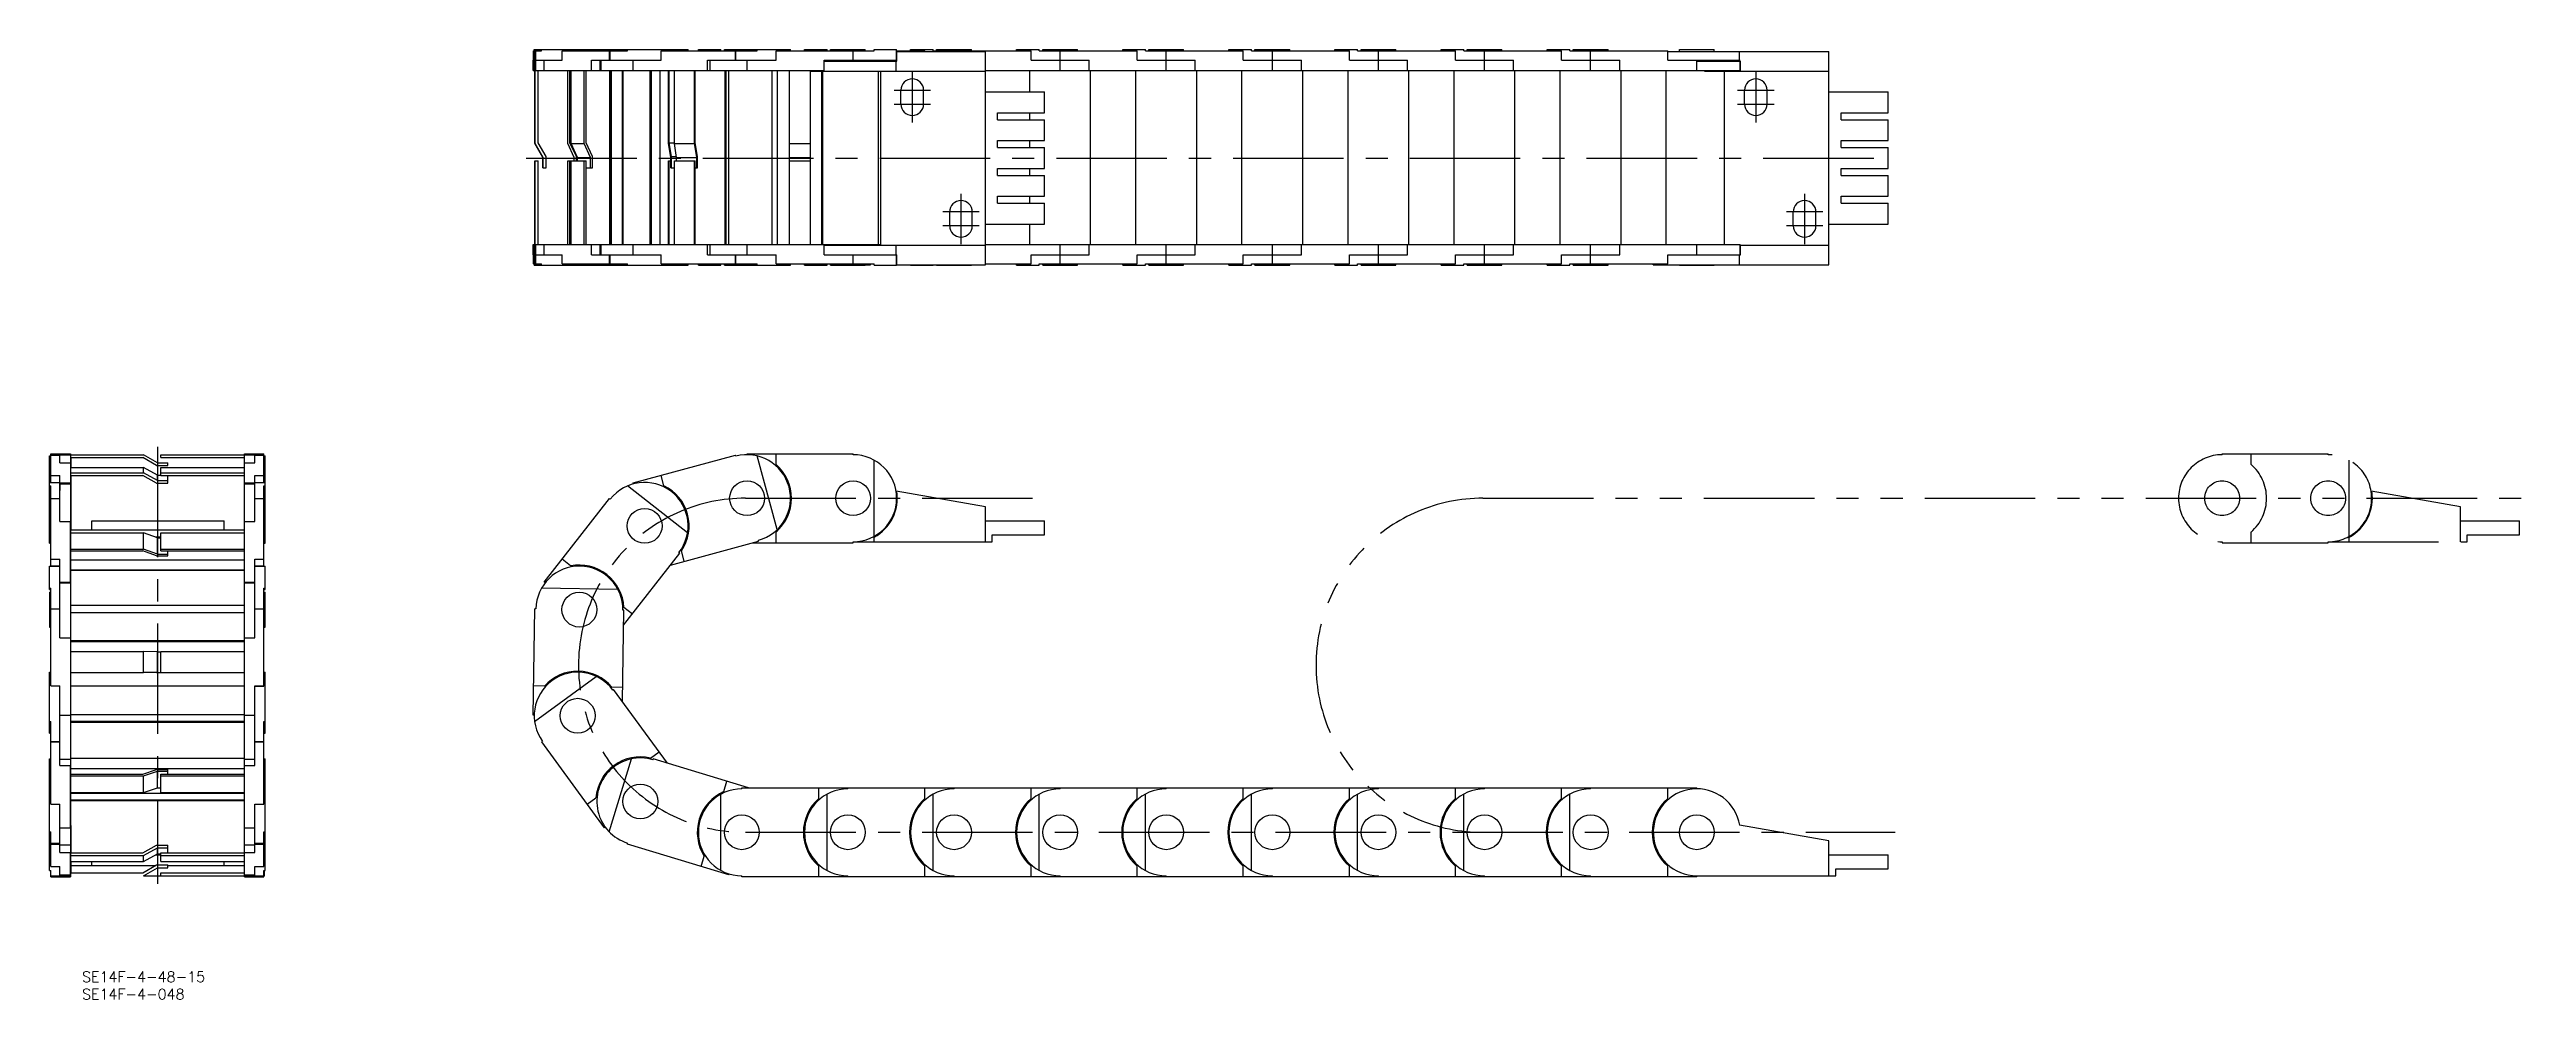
# Model space of a CAD drawing. Extents: x -31 to 681, y -35 to 238.
import ezdxf

# ---------------------------------------------------------------- set-up
doc = ezdxf.new("R2010")
doc.units = 0
doc.linetypes.add('CENTER', pattern=[50.8, 31.75, -6.35, 6.35, -6.35])
doc.linetypes.add('PHANTOM', pattern=[63.5, 31.75, -6.35, 6.35, -6.35, 6.35, -6.35])
doc.layers.get('0').update_dxf_attribs({"linetype": 'CONTINUOUS'})
doc.layers.add('CENTER', color=1, linetype='CENTER')
doc.styles.get("Standard").update_dxf_attribs({"font": 'txt.shx', "height": 3, "bigfont": 'bigfont.shx'})

msp = doc.modelspace()

# ---------------------------------------------------------------- linework, layer by layer
at = {"color": 7, "linetype": 'CONTINUOUS'}
for p, q in [((108.16, 234.75), (108.16, 237.35)), ((108.16, 237.35), (110.43, 237.35)), ((108.32, 237.35), (108.32, 237.75)), ((108.32, 237.35), (108.32, 237.75)), ((108.32, 237.75), (152.56, 237.75)), ((108.5, 234.75), (108.5, 237.35)), ((108.8, 234.75), (108.8, 237.35)), ((110.43, 237.35), (110.43, 237.75)), ((116.34, 234.75), (116.34, 237.35)), ((116.34, 237.35), (129.96, 237.35)), ((116.34, 237.35), (135.1, 237.35)), ((129.96, 234.75), (129.96, 237.35)), ((130.2, 234.75), (130.2, 237.35)), ((132.36, 237.35), (132.36, 237.75)), ((135.06, 237.35), (135.06, 237.75)), ((135.1, 237.35), (135.1, 237.75)), ((144.78, 234.75), (144.78, 237.35)), ((144.78, 237.35), (166.16, 237.35)), ((144.78, 237.35), (172.43, 237.35)), ((152.56, 237.35), (152.56, 237.75)), ((155.5, 237.35), (155.5, 237.75)), ((155.5, 237.75), (162, 237.75)), ((162, 237.35), (162, 237.75)), ((163, 237.35), (163, 237.75)), ((163, 237.75), (172.43, 237.75)), ((164.5, 237.35), (164.5, 237.75)), ((166.16, 234.75), (166.16, 237.35)), ((166.24, 234.75), (166.24, 237.35)), ((166.24, 237.35), (172.43, 237.35)), ((172.43, 237.35), (172.43, 237.75)), ((172.43, 237.75), (182, 237.75)), ((172.43, 237.75), (182, 237.75)), ((177.85, 234.75), (177.85, 237.35)), ((177.85, 237.35), (206, 237.35)), ((182, 237.35), (182, 237.75)), ((186, 237.35), (186, 237.75)), ((186, 237.75), (192.5, 237.75)), ((192.5, 237.35), (192.5, 237.75)), ((193.5, 237.35), (193.5, 237.75)), ((193.5, 237.75), (203.5, 237.75)), ((200, 234.75), (200, 237.35)), ((203.5, 237.35), (203.5, 237.75)), ((206, 237.35), (206, 237.75)), ((206, 237.75), (212.5, 237.75)), ((212.5, 234.75), (212.5, 237.75)), ((212.5, 237.35), (220.65, 237.35)), ((212.5, 237.23), (238, 237.23)), ((212.54, 234.4), (212.54, 237.23)), ((216.5, 237.35), (216.5, 237.75)), ((216.5, 237.75), (223, 237.75)), ((220.65, 237.23), (220.65, 237.35)), ((223, 237.35), (223, 237.75)), ((223, 237.35), (251.15, 237.35)), ((224, 237.35), (224, 237.75)), ((224, 237.75), (234, 237.75)), ((229, 237.23), (229, 237.35)), ((234, 237.35), (234, 237.75)), ((238, 175.93), (238, 237.23)), ((247, 237.35), (247, 237.75)), ((247, 237.75), (253.5, 237.75)), ((251.15, 234.75), (251.15, 237.35)), ((253.5, 237.35), (253.5, 237.75)), ((253.5, 237.35), (281.65, 237.35)), ((254.5, 237.35), (254.5, 237.75)), ((254.5, 237.75), (264.5, 237.75)), ((259.5, 231.75), (259.5, 237.35)), ((264.5, 237.35), (264.5, 237.75)), ((277.5, 237.35), (277.5, 237.75)), ((277.5, 237.75), (284, 237.75)), ((281.65, 234.75), (281.65, 237.35)), ((284, 237.35), (284, 237.75)), ((284, 237.35), (312.15, 237.35)), ((285, 237.35), (285, 237.75)), ((285, 237.75), (295, 237.75)), ((290, 231.75), (290, 237.35)), ((295, 237.35), (295, 237.75)), ((308, 237.35), (308, 237.75)), ((308, 237.75), (314.5, 237.75)), ((312.15, 234.75), (312.15, 237.35)), ((314.5, 237.35), (314.5, 237.75)), ((314.5, 237.35), (342.65, 237.35)), ((315.5, 237.35), (315.5, 237.75)), ((315.5, 237.75), (325.5, 237.75)), ((320.5, 231.75), (320.5, 237.35)), ((325.5, 237.35), (325.5, 237.75)), ((338.5, 237.35), (338.5, 237.75)), ((338.5, 237.75), (345, 237.75)), ((342.65, 234.75), (342.65, 237.35)), ((345, 237.35), (345, 237.75)), ((345, 237.35), (373.15, 237.35)), ((346, 237.35), (346, 237.75)), ((346, 237.75), (356, 237.75)), ((351, 231.75), (351, 237.35)), ((356, 237.35), (356, 237.75)), ((369, 237.35), (369, 237.75)), ((369, 237.75), (375.5, 237.75)), ((373.15, 234.75), (373.15, 237.35)), ((375.5, 237.35), (375.5, 237.75)), ((375.5, 237.35), (403.65, 237.35)), ((376.5, 237.35), (376.5, 237.75)), ((376.5, 237.75), (386.5, 237.75)), ((381.5, 231.75), (381.5, 237.35)), ((386.5, 237.35), (386.5, 237.75)), ((399.5, 237.35), (399.5, 237.75)), ((399.5, 237.75), (406, 237.75)), ((403.65, 234.75), (403.65, 237.35)), ((406, 237.35), (406, 237.75)), ((406, 237.35), (434.15, 237.35)), ((407, 237.35), (407, 237.75)), ((407, 237.75), (417, 237.75)), ((412, 231.75), (412, 237.35)), ((417, 237.35), (417, 237.75)), ((434.15, 234.75), (434.15, 237.35)), ((434.15, 237.23), (480.5, 237.23)), ((437.5, 237.23), (437.5, 237.75)), ((437.5, 237.75), (447.5, 237.75)), ((447.5, 237.23), (447.5, 237.75)), ((454.83, 234.4), (454.83, 237.23)), ((480.5, 175.93), (480.5, 237.23)), ((108.03, 231.75), (108.03, 234.75)), ((108.03, 234.75), (108.16, 234.75)), ((108.03, 231.75), (191.65, 231.75)), ((108.37, 231.75), (108.37, 234.75)), ((108.37, 234.75), (116.34, 234.75)), ((108.52, 210.75), (108.52, 231.75)), ((108.61, 210.75), (108.61, 231.75)), ((108.8, 231.75), (108.8, 234.75)), ((109.37, 234.75), (111.21, 234.75)), ((109.41, 210.97), (109.41, 231.75)), ((111.21, 231.75), (111.21, 234.75)), ((117.96, 210.75), (117.96, 231.75)), ((118.6, 210.97), (118.6, 231.75)), ((118.98, 210.75), (118.98, 231.75)), ((122.67, 210.75), (122.67, 231.75)), ((123.3, 210.97), (123.3, 231.75)), ((124.83, 231.75), (124.83, 234.75)), ((124.83, 234.75), (144.78, 234.75)), ((127.27, 231.75), (127.27, 234.75)), ((127.56, 231.75), (127.56, 234.75)), ((130.06, 181.75), (130.06, 231.75)), ((130.26, 181.75), (130.26, 231.75)), ((130.51, 181.75), (130.51, 231.75)), ((133.66, 181.75), (133.66, 231.75)), ((133.86, 181.75), (133.86, 231.75)), ((136.72, 231.75), (136.72, 234.75)), ((141.7, 181.75), (141.7, 231.75)), ((142.04, 181.75), (142.04, 231.75)), ((144.53, 181.75), (144.53, 231.75)), ((146.9, 210.75), (146.9, 231.75)), ((147.14, 210.97), (147.14, 231.75)), ((148.62, 210.75), (148.62, 231.75)), ((154.41, 210.75), (154.41, 231.75)), ((154.62, 210.97), (154.62, 231.75)), ((158.1, 231.75), (158.1, 234.75)), ((158.1, 234.75), (177.85, 234.75)), ((158.91, 231.75), (158.91, 234.75)), ((163.18, 181.75), (163.18, 231.75)), ((163.49, 181.75), (163.49, 231.75)), ((164.31, 181.75), (164.31, 231.75)), ((169.5, 231.75), (169.5, 234.75)), ((176.75, 181.75), (176.75, 231.75)), ((178.25, 181.75), (178.25, 231.75)), ((181.75, 210.75), (181.75, 231.75)), ((187.75, 181.75), (187.75, 231.75)), ((187.75, 231.58), (238, 231.58)), ((191, 181.75), (191, 231.58)), ((191.25, 181.75), (191.25, 231.58)), ((191.65, 231.75), (191.65, 234.75)), ((191.65, 234.75), (203.55, 234.75)), ((191.65, 234.4), (212.54, 234.4)), ((195, 234.4), (195, 234.75)), ((203.55, 234.75), (212.5, 234.75)), ((205, 234.4), (205, 234.75)), ((206, 234.4), (206, 234.75)), ((207.25, 181.75), (207.25, 231.58)), ((208, 181.58), (208, 231.58)), ((212.33, 231.58), (212.33, 234.4)), ((238, 231.75), (455, 231.75)), ((250.75, 225.58), (250.75, 231.75)), ((251.15, 234.75), (267.85, 234.75)), ((267.85, 231.75), (267.85, 234.75)), ((268.25, 181.75), (268.25, 231.75)), ((281.25, 181.75), (281.25, 231.75)), ((281.65, 234.75), (298.35, 234.75)), ((298.35, 231.75), (298.35, 234.75)), ((298.75, 181.75), (298.75, 231.75)), ((311.75, 181.75), (311.75, 231.75)), ((312.15, 234.75), (328.85, 234.75)), ((328.85, 231.75), (328.85, 234.75)), ((329.25, 181.75), (329.25, 231.75)), ((342.25, 181.75), (342.25, 231.75)), ((342.65, 234.75), (359.35, 234.75)), ((359.35, 231.75), (359.35, 234.75)), ((359.75, 181.75), (359.75, 231.75)), ((372.75, 181.75), (372.75, 231.75)), ((373.15, 234.75), (389.85, 234.75)), ((389.85, 231.75), (389.85, 234.75)), ((390.25, 181.75), (390.25, 231.75)), ((403.25, 181.75), (403.25, 231.75)), ((403.65, 234.75), (420.35, 234.75)), ((420.35, 231.75), (420.35, 234.75)), ((420.75, 181.75), (420.75, 231.75)), ((433.75, 181.75), (433.75, 231.75)), ((434.15, 234.75), (455, 234.75)), ((442.5, 231.75), (442.5, 234.75)), ((442.5, 234.4), (455.04, 234.4)), ((444.74, 231.58), (444.74, 231.75)), ((444.74, 231.58), (480.5, 231.58)), ((450.5, 181.75), (450.5, 231.58)), ((455, 231.75), (455, 234.4)), ((455.04, 231.58), (455.04, 234.4)), ((213.75, 222.08), (213.75, 226.08)), ((220.25, 226.08), (220.25, 226.1)), ((220.25, 222.08), (220.25, 226.08)), ((220.25, 222.06), (220.25, 222.08)), ((238, 225.58), (255, 225.58)), ((255, 219.58), (255, 225.58)), ((456.25, 222.08), (456.25, 226.08)), ((462.75, 222.08), (462.75, 226.08)), ((480.5, 225.58), (497.5, 225.58)), ((497.5, 219.58), (497.5, 225.58)), ((241.5, 217.58), (241.5, 219.58)), ((241.5, 219.58), (255, 219.58)), ((241.5, 217.58), (255, 217.58)), ((250.75, 217.58), (250.75, 219.58)), ((255, 211.58), (255, 217.58)), ((484, 217.58), (484, 219.58)), ((484, 219.58), (497.5, 219.58)), ((484, 217.58), (497.5, 217.58)), ((497.5, 211.58), (497.5, 217.58)), ((108.52, 210.75), (108.61, 210.75)), ((110.83, 206.75), (108.52, 210.75)), ((110.92, 206.75), (108.61, 210.75)), ((111.72, 206.97), (109.41, 210.97)), ((110.83, 203.75), (110.83, 206.75)), ((110.83, 206.75), (110.92, 206.75)), ((110.92, 203.75), (110.92, 206.75)), ((111.72, 203.75), (111.72, 206.97)), ((119.82, 206.75), (117.96, 210.75)), ((118.6, 210.97), (118.98, 210.97)), ((120.47, 206.97), (118.6, 210.97)), ((118.98, 210.75), (122.67, 210.75)), ((120.8, 206.75), (118.98, 210.75)), ((119.82, 205.75), (119.82, 206.75)), ((120.47, 205.75), (120.47, 206.97)), ((120.47, 206.97), (120.7, 206.97)), ((120.8, 205.75), (120.8, 206.75)), ((120.8, 206.75), (124.49, 206.75)), ((124.49, 206.75), (122.67, 210.75)), ((125.12, 206.97), (123.3, 210.97)), ((124.49, 203.75), (124.49, 206.75)), ((125.12, 203.75), (125.12, 206.97)), ((147.58, 206.75), (146.9, 210.75)), ((147.14, 210.97), (148.62, 210.97)), ((147.81, 206.97), (147.14, 210.97)), ((147.58, 203.75), (147.58, 206.75)), ((147.81, 203.75), (147.81, 206.97)), ((147.81, 206.97), (149.19, 206.97)), ((148.62, 210.75), (154.41, 210.75)), ((149.22, 206.75), (148.62, 210.75)), ((149.22, 205.75), (149.22, 206.75)), ((149.22, 206.75), (155.02, 206.75)), ((155.02, 206.75), (154.41, 210.75)), ((155.22, 206.97), (154.62, 210.97)), ((155.02, 203.75), (155.02, 206.75)), ((155.22, 203.75), (155.22, 206.97)), ((181.75, 206.75), (181.75, 210.75)), ((181.75, 210.75), (187.75, 210.75)), ((181.75, 203.75), (181.75, 206.75)), ((181.75, 206.75), (187.75, 206.75)), ((241.5, 209.58), (241.5, 211.58)), ((241.5, 211.58), (255, 211.58)), ((241.5, 209.58), (255, 209.58)), ((250.75, 209.58), (250.75, 211.58)), ((255, 203.58), (255, 209.58)), ((484, 209.58), (484, 211.58)), ((484, 211.58), (497.5, 211.58)), ((484, 209.58), (497.5, 209.58)), ((497.5, 203.58), (497.5, 209.58)), ((108.52, 181.75), (108.52, 205.75)), ((108.52, 205.75), (109.41, 205.75)), ((108.61, 181.75), (108.61, 205.75)), ((109.41, 181.75), (109.41, 205.75)), ((110.83, 203.75), (111.72, 203.75)), ((117.96, 181.75), (117.96, 205.75)), ((117.96, 205.75), (123.3, 205.75)), ((118.6, 181.75), (118.6, 205.75)), ((118.98, 181.75), (118.98, 205.75)), ((122.67, 181.75), (122.67, 205.75)), ((123.3, 181.75), (123.3, 205.75)), ((123.3, 203.75), (125.12, 203.75)), ((146.9, 181.75), (146.9, 205.75)), ((146.9, 205.75), (147.58, 205.75)), ((147.14, 181.75), (147.14, 205.75)), ((147.58, 203.75), (148.62, 203.75)), ((148.62, 181.75), (148.62, 205.75)), ((148.62, 205.75), (154.62, 205.75)), ((154.41, 181.75), (154.41, 205.75)), ((154.62, 181.75), (154.62, 205.75)), ((154.62, 203.75), (155.22, 203.75)), ((181.75, 181.75), (181.75, 205.75)), ((181.75, 205.75), (187.75, 205.75)), ((241.5, 201.58), (241.5, 203.58)), ((241.5, 203.58), (255, 203.58)), ((241.5, 201.58), (255, 201.58)), ((250.75, 201.58), (250.75, 203.58)), ((255, 195.58), (255, 201.58)), ((484, 201.58), (484, 203.58)), ((484, 203.58), (497.5, 203.58)), ((484, 201.58), (497.5, 201.58)), ((497.5, 195.58), (497.5, 201.58)), ((241.5, 193.58), (241.5, 195.58)), ((241.5, 195.58), (255, 195.58)), ((241.5, 193.58), (255, 193.58)), ((250.75, 193.58), (250.75, 195.58)), ((255, 187.58), (255, 193.58)), ((484, 193.58), (484, 195.58)), ((484, 195.58), (497.5, 195.58)), ((484, 193.58), (497.5, 193.58)), ((497.5, 187.58), (497.5, 193.58)), ((227.75, 187.08), (227.75, 191.08)), ((234.25, 187.08), (234.25, 191.08)), ((238, 187.58), (255, 187.58)), ((250.75, 181.75), (250.75, 187.58)), ((470.25, 187.08), (470.25, 191.08)), ((476.75, 187.08), (476.75, 191.08)), ((480.5, 187.58), (497.5, 187.58)), ((108.03, 178.75), (108.03, 181.75)), ((108.03, 181.75), (108.8, 181.75)), ((108.03, 178.75), (108.16, 178.75)), ((108.16, 176.15), (108.16, 178.75)), ((108.37, 178.75), (108.37, 181.75)), ((108.37, 178.75), (116.34, 178.75)), ((108.5, 176.15), (108.5, 178.75)), ((108.8, 178.75), (108.8, 181.75)), ((108.8, 181.75), (208, 181.75)), ((108.8, 176.15), (108.8, 178.75)), ((109.37, 178.75), (109.37, 178.76)), ((109.37, 178.76), (111.21, 178.76)), ((111.21, 178.75), (111.21, 181.75)), ((116.34, 176.15), (116.34, 178.75)), ((124.83, 178.75), (124.83, 181.75)), ((124.83, 178.75), (129.96, 178.75)), ((127.27, 178.76), (127.27, 181.75)), ((127.27, 178.76), (136.8, 178.76)), ((127.56, 178.75), (127.56, 181.75)), ((129.96, 176.15), (129.96, 178.75)), ((130.2, 176.15), (130.2, 178.75)), ((130.2, 178.75), (144.78, 178.75)), ((136.72, 178.75), (136.72, 181.75)), ((136.72, 178.75), (144.78, 178.75)), ((144.78, 176.15), (144.78, 178.75)), ((158.1, 178.75), (158.1, 181.75)), ((158.1, 178.75), (177.85, 178.75)), ((158.91, 178.76), (158.91, 181.75)), ((166.16, 176.15), (166.16, 178.75)), ((166.24, 176.15), (166.24, 178.75)), ((169.5, 178.75), (169.5, 181.75)), ((177.85, 176.15), (177.85, 178.75)), ((191.65, 178.75), (191.65, 181.75)), ((191.65, 181.58), (238, 181.58)), ((191.65, 178.75), (212.54, 178.75)), ((198.5, 181.58), (198.5, 181.75)), ((200, 176.15), (200, 178.75)), ((206.85, 181.58), (206.85, 181.75)), ((212.33, 178.75), (212.33, 181.58)), ((212.5, 175.75), (212.5, 178.75)), ((212.54, 175.93), (212.54, 178.75)), ((238, 181.75), (455, 181.75)), ((251.15, 176.15), (251.15, 178.75)), ((251.15, 178.75), (267.85, 178.75)), ((259.5, 176.15), (259.5, 181.75)), ((267.85, 178.75), (267.85, 181.75)), ((281.65, 176.15), (281.65, 178.75)), ((281.65, 178.75), (298.35, 178.75)), ((290, 176.15), (290, 181.75)), ((298.35, 178.75), (298.35, 181.75)), ((312.15, 176.15), (312.15, 178.75)), ((312.15, 178.75), (328.85, 178.75)), ((320.5, 176.15), (320.5, 181.75)), ((328.85, 178.75), (328.85, 181.75)), ((342.65, 176.15), (342.65, 178.75)), ((342.65, 178.75), (359.35, 178.75)), ((351, 176.15), (351, 181.75)), ((359.35, 178.75), (359.35, 181.75)), ((373.15, 176.15), (373.15, 178.75)), ((373.15, 178.75), (389.85, 178.75)), ((381.5, 176.15), (381.5, 181.75)), ((389.85, 178.75), (389.85, 181.75)), ((403.65, 176.15), (403.65, 178.75)), ((403.65, 178.75), (420.35, 178.75)), ((412, 176.15), (412, 181.75)), ((420.35, 178.75), (420.35, 181.75)), ((434.15, 176.15), (434.15, 178.75)), ((434.15, 178.75), (454.83, 178.75)), ((434.15, 178.75), (455.04, 178.75)), ((442.5, 178.75), (442.5, 181.75)), ((454.83, 175.93), (454.83, 178.75)), ((455, 178.75), (455, 181.75)), ((455, 181.58), (480.5, 181.58)), ((455.04, 178.75), (455.04, 181.58)), ((108.16, 176.15), (110.43, 176.15)), ((108.32, 175.75), (108.32, 176.15)), ((108.32, 175.75), (110.55, 175.75)), ((108.32, 175.75), (152.56, 175.75)), ((110.43, 175.75), (110.43, 176.15)), ((116.34, 176.15), (129.96, 176.15)), ((116.34, 176.15), (135.1, 176.15)), ((126.14, 175.75), (126.14, 175.75)), ((126.14, 175.75), (126.14, 175.75)), ((132.36, 175.75), (132.36, 176.15)), ((135.06, 175.75), (135.06, 176.15)), ((135.1, 175.75), (135.1, 176.15)), ((144.78, 176.15), (172.43, 176.15)), ((152.56, 175.75), (152.56, 176.15)), ((155.5, 175.75), (155.5, 176.15)), ((155.5, 175.75), (162, 175.75)), ((162, 175.75), (162, 176.15)), ((163, 175.75), (163, 176.15)), ((163, 175.75), (182, 175.75)), ((164.5, 175.75), (164.5, 176.15)), ((172.43, 175.75), (172.43, 176.15)), ((172.43, 175.75), (182, 175.75)), ((177.85, 176.15), (200, 176.15)), ((182, 175.75), (182, 176.15)), ((186, 175.75), (186, 176.15)), ((186, 175.75), (192.5, 175.75)), ((192.5, 175.75), (192.5, 176.15)), ((193.5, 175.75), (193.5, 176.15)), ((193.5, 175.75), (203.5, 175.75)), ((195, 175.93), (195, 176.15)), ((195, 175.93), (205, 175.93)), ((200, 176.15), (206, 176.15)), ((203.5, 175.75), (203.5, 175.93)), ((205, 175.93), (205, 176.15)), ((206, 175.75), (206, 176.15)), ((206, 175.75), (212.5, 175.75)), ((212.5, 175.93), (212.7, 175.93)), ((212.54, 175.93), (238, 175.93)), ((216.5, 175.75), (216.5, 175.93)), ((216.5, 175.75), (223, 175.75)), ((223, 175.75), (223, 175.93)), ((224, 175.75), (224, 175.93)), ((224, 175.75), (234, 175.75)), ((234, 175.75), (234, 175.93)), ((238, 176.15), (251.15, 176.15)), ((247, 175.75), (247, 176.15)), ((247, 175.75), (253.5, 175.75)), ((253.5, 175.75), (253.5, 176.15)), ((253.5, 176.15), (281.65, 176.15)), ((254.5, 175.75), (254.5, 176.15)), ((254.5, 175.75), (264.5, 175.75)), ((264.5, 175.75), (264.5, 176.15)), ((277.5, 175.75), (277.5, 176.15)), ((277.5, 175.75), (284, 175.75)), ((284, 175.75), (284, 176.15)), ((284, 176.15), (312.15, 176.15)), ((285, 175.75), (285, 176.15)), ((285, 175.75), (295, 175.75)), ((295, 175.75), (295, 176.15)), ((308, 175.75), (308, 176.15)), ((308, 175.75), (314.5, 175.75)), ((314.5, 175.75), (314.5, 176.15)), ((314.5, 176.15), (342.65, 176.15)), ((315.5, 175.75), (315.5, 176.15)), ((315.5, 175.75), (325.5, 175.75)), ((325.5, 175.75), (325.5, 176.15)), ((338.5, 175.75), (338.5, 176.15)), ((338.5, 175.75), (345, 175.75)), ((345, 175.75), (345, 176.15)), ((345, 176.15), (373.15, 176.15)), ((346, 175.75), (346, 176.15)), ((346, 175.75), (356, 175.75)), ((356, 175.75), (356, 176.15)), ((369, 175.75), (369, 176.15)), ((369, 175.75), (375.5, 175.75)), ((375.5, 175.75), (375.5, 176.15)), ((375.5, 176.15), (403.65, 176.15)), ((376.5, 175.75), (376.5, 176.15)), ((376.5, 175.75), (386.5, 175.75)), ((386.5, 175.75), (386.5, 176.15)), ((399.5, 175.75), (399.5, 176.15)), ((399.5, 175.75), (406, 175.75)), ((406, 175.75), (406, 176.15)), ((406, 176.15), (434.15, 176.15)), ((407, 175.75), (407, 176.15)), ((407, 175.75), (417, 175.75)), ((417, 175.75), (417, 176.15)), ((430, 175.93), (430, 176.15)), ((430, 175.93), (480.5, 175.93)), ((437.5, 175.75), (437.5, 175.93)), ((437.5, 175.75), (447.5, 175.75)), ((447.5, 175.75), (447.5, 175.93)), ((-30.6, 113.35), (-30.6, 121.6)), ((-30.6, 121.6), (-25, 121.6)), ((-30.6, 121.3), (-4, 121.3)), ((-30.6, 121.16), (-28, 121.16)), ((-28, 118.98), (-28, 121.6)), ((-25, 121.6), (-25, 0)), ((0, 118.99), (-4, 121.3)), ((1, 120.5), (1, 121.3)), ((1, 121.3), (30.6, 121.3)), ((25, 121.6), (30.6, 121.6)), ((25, 0), (25, 121.6)), ((25, 117.67), (25, 121.3)), ((28, 118.98), (28, 121.6)), ((28, 121.16), (30.6, 121.16)), ((30.6, 113.35), (30.6, 121.6)), ((136.72, 113.2), (166.16, 121.16)), ((166.24, 120.87), (166.16, 121.16)), ((169.5, 121.6), (200, 121.6)), ((169.5, 121.3), (169.5, 121.6)), ((177.85, 118.5), (177.85, 121.6)), ((200, 121.3), (200, 121.6)), ((-31, 98.83), (-31, 120.95)), ((-31, 120.95), (-30.6, 120.95)), ((-31, 119.77), (-31, 119.77)), ((-30.6, 115.38), (-28, 115.38)), ((-28, 118.98), (-25, 118.98)), ((-28, 102.13), (-28, 115.38)), ((-25, 120.5), (-4.21, 120.5)), ((-25, 117.67), (-4, 117.67)), ((-25, 116.11), (-4, 116.11)), ((-25, 115.34), (-4.21, 115.34)), ((-24.83, 117.67), (-24.83, 120.5)), ((-24.83, 99.7), (-24.83, 115.34)), ((-0.21, 118.19), (-4.21, 120.5)), ((-0.21, 113.11), (-4.21, 115.34)), ((-4, 116.11), (-4, 117.67)), ((0, 115.44), (-4, 117.67)), ((0, 113.88), (-4, 116.11)), ((-0.21, 118.19), (3, 118.19)), ((0, 118.99), (3, 118.99)), ((0, 113.88), (0, 115.44)), ((0, 113.88), (0, 115.44)), ((0, 115.44), (1, 115.44)), ((0, 115.44), (1, 115.44)), ((1, 120.5), (25, 120.5)), ((1, 115.34), (1, 117.67)), ((1, 117.67), (25, 117.67)), ((1, 116.11), (25, 116.11)), ((1, 115.34), (25, 115.34)), ((3, 118.19), (3, 118.99)), ((3, 113.11), (3, 115.34)), ((25, 113.2), (25, 118.98)), ((25, 113.2), (25, 118.98)), ((25, 118.98), (28, 118.98)), ((25, 101.86), (25, 115.34)), ((28, 102.13), (28, 115.38)), ((28, 115.38), (30.6, 115.38)), ((30.6, 120.95), (31, 120.95)), ((31, 95.85), (31, 120.95)), ((145.59, 112.39), (144.78, 115.38)), ((178.15, 99.78), (172.43, 120.95)), ((206, 97.83), (206, 119.77)), ((-31, 113.8), (-30.6, 113.8)), ((-31, 113.35), (-28, 113.35)), ((-31, 98.83), (-31, 112.32)), ((-31, 112.32), (-30.6, 112.32)), ((-30.6, 89.29), (-30.6, 112.32)), ((-30.6, 108.53), (-30.6, 112.32)), ((-30.6, 91.25), (-30.6, 108.72)), ((-30.6, 108.72), (-28, 108.72)), ((-28, 113.2), (-25, 113.2)), ((-28, 112.91), (-25, 112.91)), ((-28, 111.02), (-27.99, 111.02)), ((-28, 111.02), (-27.99, 111.02)), ((-27.99, 111.02), (-27.99, 113.35)), ((-27.99, 111.02), (-27.99, 113.35)), ((-0.21, 113.11), (3, 113.11)), ((-0.21, 113.11), (3, 113.11)), ((0, 113.88), (3, 113.88)), ((0, 113.88), (3, 113.88)), ((25, 112.91), (25, 113.2)), ((25, 112.91), (25, 113.2)), ((25, 113.2), (28, 113.2)), ((25, 98.87), (25, 112.91)), ((25, 98.87), (25, 112.91)), ((25, 112.91), (28, 112.91)), ((27.99, 111.02), (27.99, 113.35)), ((27.99, 111.02), (28, 111.02)), ((27.99, 111.02), (28, 111.02)), ((28, 113.35), (31, 113.35)), ((28, 108.53), (28, 111.02)), ((28, 108.53), (28, 111.02)), ((28, 108.72), (30.6, 108.72)), ((30.6, 113.8), (31, 113.8)), ((30.6, 108.72), (30.6, 112.32)), ((30.6, 108.72), (30.6, 112.32)), ((30.6, 112.32), (31, 112.32)), ((30.6, 89.29), (30.6, 108.72)), ((111.21, 84.66), (129.96, 108.72)), ((130.2, 108.53), (129.96, 108.72)), ((152.39, 98.83), (135.1, 112.32)), ((136.8, 112.91), (136.72, 113.2)), ((238, 106.3), (212.33, 110.83)), ((-31, 99.54), (-31, 105.85)), ((-31, 99.54), (-31, 105.85)), ((-31, 105.85), (-30.6, 105.85)), ((-31, 103.8), (-31, 103.8)), ((-28, 102.13), (-25, 102.13)), ((-25, 84.66), (-25, 102.13)), ((-25, 84.66), (-25, 102.13)), ((-25, 99.7), (25, 99.7)), ((-18.83, 99.7), (-18.83, 102.3)), ((-18.83, 102.3), (19.18, 102.3)), ((19.18, 99.7), (19.18, 102.3)), ((25, 84.66), (25, 102.13)), ((25, 84.66), (25, 102.13)), ((25, 102.13), (28, 102.13)), ((30.6, 105.85), (31, 105.85)), ((238, 96.3), (238, 106.3)), ((238, 102.3), (255, 102.3)), ((255, 98.3), (255, 102.3)), ((-31, 95.85), (-31, 99.54)), ((-31, 95.85), (-31, 99.54)), ((-31, 95.85), (-30.6, 95.85)), ((-25, 98.87), (-4, 98.87)), ((-25, 94.14), (-4, 94.14)), ((-25, 93.65), (-4.21, 93.65)), ((-0.21, 92.23), (-4.21, 93.65)), ((-4, 94.14), (-4, 98.87)), ((0, 97.45), (-4, 98.87)), ((0, 92.72), (-4, 94.14)), ((-0.61, 97.67), (1, 97.67)), ((0, 92.72), (0, 97.45)), ((0, 97.45), (1, 97.45)), ((0, 92.72), (3, 92.72)), ((1, 93.65), (1, 98.87)), ((1, 98.87), (25, 98.87)), ((1, 94.14), (25, 94.14)), ((1, 93.65), (25, 93.65)), ((3, 92.23), (3, 93.65)), ((30.6, 95.85), (31, 95.85)), ((134.03, 72.3), (150.15, 92.98)), ((147.52, 89.6), (172.84, 96.44)), ((150.15, 92.98), (149.91, 93.16)), ((151.45, 90.67), (150.65, 93.66)), ((171.2, 96), (200, 96)), ((172.84, 96.44), (172.76, 96.73)), ((177.85, 96), (177.85, 99.1)), ((200, 96.3), (240, 96.3)), ((200, 96), (200, 96.3)), ((206, 96.3), (206, 97.61)), ((240, 98.3), (255, 98.3)), ((240, 96.3), (240, 98.3)), ((-31, 82.62), (-31, 89.29)), ((-31, 89.29), (-28, 89.29)), ((-30.6, 91.25), (-28, 91.25)), ((-30.6, 89.34), (-28, 89.34)), ((-28, 68.64), (-28, 91.25)), ((-25, 91.06), (25, 91.06)), ((-25, 88.2), (25, 88.2)), ((-25, 88.15), (25, 88.15)), ((-0.21, 92.23), (3, 92.23)), ((28, 68.64), (28, 91.25)), ((28, 91.25), (30.6, 91.25)), ((28, 89.34), (30.6, 89.34)), ((28, 89.29), (31, 89.29)), ((31, 82.62), (31, 89.29)), ((118.78, 89.34), (116.34, 91.25)), ((-31, 82.96), (-30.6, 82.96)), ((-31, 82.62), (-30.6, 82.62)), ((-31, 81.79), (-30.6, 81.79)), ((-31, 81.79), (-31, 71.79)), ((-30.6, 54.85), (-30.6, 82.96)), ((-28, 84.66), (-25, 84.66)), ((-28, 84.48), (-25, 84.48)), ((25, 84.66), (28, 84.66)), ((25, 84.48), (28, 84.48)), ((30.6, 54.8), (30.6, 82.96)), ((30.6, 82.96), (31, 82.96)), ((30.6, 82.62), (31, 82.62)), ((30.6, 81.79), (31, 81.79)), ((31, 71.79), (31, 81.79)), ((132.36, 82.62), (110.43, 82.96)), ((111.44, 84.48), (111.21, 84.66)), ((-31, 71.79), (-30.6, 71.79)), ((-30.6, 76.99), (-28, 76.99)), ((-25, 78.1), (25, 78.1)), ((-25, 76.01), (25, 76.01)), ((28, 76.99), (30.6, 76.99)), ((30.6, 71.79), (31, 71.79)), ((108.03, 46.5), (108.5, 76.99)), ((108.8, 76.99), (108.5, 76.99)), ((133.69, 50.39), (134.1, 76.59)), ((134.1, 76.59), (133.8, 76.6)), ((136.53, 75.51), (134.09, 77.41)), ((-28, 68.64), (-25, 68.64)), ((-25, 67.9), (25, 67.9)), ((-25, 67.65), (25, 67.65)), ((-25, 64.74), (-4, 64.74)), ((-4, 58.74), (-4, 64.74)), ((0, 64.7), (-4, 64.74)), ((0, 58.7), (0, 64.7)), ((0, 64.7), (1, 64.7)), ((1, 58.73), (1, 64.74)), ((1, 64.74), (25, 64.74)), ((25, 68.64), (28, 68.64)), ((-31, 41.3), (-31, 58.8)), ((-31, 58.8), (-30.6, 58.8)), ((-25, 58.74), (-4, 58.74)), ((-25, 58.73), (-4.21, 58.73)), ((-0.21, 58.69), (-4.21, 58.73)), ((0, 58.7), (-4, 58.74)), ((-0.21, 58.69), (3, 58.69)), ((0, 58.7), (3, 58.7)), ((1, 58.74), (25, 58.74)), ((1, 58.73), (25, 58.73)), ((3, 58.69), (3, 58.73)), ((30.6, 58.8), (31, 58.8)), ((31, 41.3), (31, 58.8)), ((108.43, 44.67), (126.14, 57.61)), ((-30.6, 54.85), (-28, 54.85)), ((-28, 32), (-28, 54.85)), ((-25, 54.9), (25, 54.9)), ((-25, 54.85), (25, 54.85)), ((28, 32), (28, 54.85)), ((28, 54.85), (30.6, 54.85)), ((28, 54.8), (30.6, 54.8)), ((111.25, 54.8), (108.16, 54.85)), ((133.75, 54.45), (130.66, 54.49)), ((130.92, 53.67), (131.16, 53.85)), ((146.63, 32.67), (131.16, 53.85)), ((-31, 44.67), (-30.6, 44.67)), ((-30.6, 20.86), (-30.6, 44.67)), ((-28, 46.49), (-25, 46.49)), ((-25, 46.61), (25, 46.61)), ((-25, 44.74), (25, 44.74)), ((-25, 44.4), (25, 44.4)), ((25, 46.5), (28, 46.5)), ((25, 46.49), (28, 46.49)), ((30.6, 20.86), (30.6, 44.67)), ((30.6, 44.67), (31, 44.67)), ((108.33, 46.49), (108.03, 46.5)), ((-31, 41.3), (-30.6, 41.3)), ((-30.6, 38.92), (-28, 38.92)), ((-30.6, 20.86), (-30.6, 38.75)), ((-30.6, 38.75), (-28, 38.75)), ((28, 38.92), (30.6, 38.92)), ((28, 38.75), (30.6, 38.75)), ((30.6, 41.3), (31, 41.3)), ((110.49, 38.75), (110.73, 38.92)), ((128.48, 14.12), (110.49, 38.75)), ((141.73, 34.14), (144.23, 35.96)), ((-31, 12.92), (-31, 33.91)), ((-31, 1.83), (-31, 33.91)), ((-31, 33.91), (-30.6, 33.91)), ((-28, 32), (-25, 32)), ((-27.99, 33.83), (-25, 33.83)), ((-25, 34.1), (25, 34.1)), ((-25, 14.12), (-25, 32)), ((-25, 14.12), (-25, 32)), ((-25, 31.09), (25, 31.09)), ((-25, 29.5), (-4.21, 29.5)), ((-25, 29.03), (-4, 29.03)), ((-4.21, 29.5), (-0.21, 30.87)), ((-4, 29.03), (0, 30.39)), ((-4, 24.19), (-4, 29.03)), ((-0.21, 30.87), (3, 30.87)), ((0, 25.55), (0, 30.39)), ((0, 30.39), (3, 30.39)), ((1, 24.19), (1, 29.5)), ((1, 29.5), (25, 29.5)), ((1, 29.03), (25, 29.03)), ((3, 29.5), (3, 30.87)), ((25, 33.83), (27.99, 33.83)), ((25, 32), (28, 32)), ((30.6, 33.91), (31, 33.91)), ((31, 1.83), (31, 33.91)), ((129.89, 12.92), (136.27, 33.91)), ((142.45, 33.63), (142.54, 33.92)), ((169.9, 25.6), (142.54, 33.92)), ((-25, 24.19), (-4, 24.19)), ((-25, 24.05), (25, 24.05)), ((-25, 22.14), (25, 22.14)), ((-25, 21.9), (25, 21.9)), ((-4, 24.19), (0, 25.55)), ((0, 25.55), (1, 25.55)), ((1, 24.19), (25, 24.19)), ((123.56, 20.86), (126.06, 22.69)), ((162, 1.83), (162, 23.77)), ((162.83, 24.51), (163.73, 27.48)), ((168, 25.6), (442.5, 25.6)), ((168, 25.3), (168, 25.6)), ((190.15, 22.5), (190.15, 25.6)), ((192.5, 1.83), (192.5, 23.77)), ((198.5, 25.3), (198.5, 25.6)), ((220.65, 22.5), (220.65, 25.6)), ((223, 1.83), (223, 23.77)), ((229, 25.3), (229, 25.6)), ((251.15, 22.5), (251.15, 25.6)), ((253.5, 1.83), (253.5, 23.77)), ((259.5, 25.3), (259.5, 25.6)), ((281.65, 22.5), (281.65, 25.6)), ((284, 1.83), (284, 23.77)), ((290, 25.3), (290, 25.6)), ((312.15, 22.5), (312.15, 25.6)), ((314.5, 1.83), (314.5, 23.77)), ((320.5, 25.3), (320.5, 25.6)), ((342.65, 22.5), (342.65, 25.6)), ((345, 1.83), (345, 23.77)), ((351, 25.3), (351, 25.6)), ((373.15, 22.5), (373.15, 25.6)), ((375.5, 1.83), (375.5, 23.77)), ((381.5, 25.3), (381.5, 25.6)), ((403.65, 22.5), (403.65, 25.6)), ((406, 1.83), (406, 23.77)), ((412, 25.3), (412, 25.6)), ((434.15, 22.5), (434.15, 25.6)), ((442.5, 25.3), (442.5, 25.6)), ((-30.6, 20.86), (-28, 20.86)), ((-28, 6.99), (-28, 20.86)), ((-25, 14.79), (-24.83, 14.79)), ((-24.83, 6.91), (-24.83, 14.79)), ((28, 6.99), (28, 20.86)), ((28, 20.86), (30.6, 20.86)), ((128.48, 14.12), (128.73, 14.3)), ((480.5, 10.3), (454.83, 14.83)), ((-31, 12.92), (-30.6, 12.92)), ((-31, 7.8), (-31, 7.8)), ((-30.6, 2.98), (-30.6, 12.92)), ((-30.6, 9.71), (-28, 9.71)), ((-30.6, 9.42), (-28, 9.42)), ((-28, 14.12), (-25, 14.12)), ((-28, 9.17), (-25, 9.17)), ((-4.21, 6.91), (-0.21, 9.12)), ((-4, 6.15), (0, 8.36)), ((-0.21, 9.12), (3, 9.12)), ((0, 6.61), (0, 8.36)), ((0, 8.36), (3, 8.36)), ((3, 6.91), (3, 9.12)), ((25, 14.12), (28, 14.12)), ((25, 9.17), (28, 9.17)), ((28, 9.71), (30.6, 9.71)), ((28, 9.42), (30.6, 9.42)), ((30.6, 9.71), (30.6, 12.92)), ((30.6, 9.71), (30.6, 12.92)), ((30.6, 12.92), (31, 12.92)), ((30.6, 9.42), (30.6, 9.71)), ((30.6, 9.42), (30.6, 9.71)), ((30.6, 2.98), (30.6, 9.42)), ((30.6, 2.98), (30.6, 9.42)), ((135.1, 9.42), (135.18, 9.71)), ((164.28, 0.55), (135.1, 9.42)), ((480.5, 0.3), (480.5, 10.3)), ((-31, 1.83), (-30.6, 1.83)), ((-30.6, 2.98), (-28, 2.98)), ((-30.6, 0), (-30.6, 1.83)), ((-30.6, 0.3), (-25, 0.3)), ((-30.6, 0), (-25, 0)), ((-28, 6.99), (-25, 6.99)), ((-28, 0), (-28, 2.98)), ((-28, 0.55), (-25, 0.55)), ((-25, 0.55), (-25, 6.99)), ((-25, 0.55), (-25, 6.99)), ((-25, 6.91), (-4.21, 6.91)), ((-25, 6.15), (-4, 6.15)), ((-25, 4.4), (-4, 4.4)), ((-25, 1.1), (-4.21, 1.1)), ((-25, 0.3), (-25, 0.55)), ((-25, 0.3), (-25, 0.55)), ((-25, 0), (-25, 0.3)), ((-24.83, 1.1), (-24.83, 4.4)), ((-24.83, 3.3), (-0.4, 3.3)), ((-18.83, 3.3), (-18.83, 4.4)), ((-4.21, 1.1), (-0.21, 3.41)), ((-4, 4.4), (0, 6.61)), ((-4, 4.4), (-4, 6.15)), ((-4, 0.3), (0, 2.61)), ((-4, 0.3), (30.82, 0.3)), ((-0.57, 6.3), (1, 6.3)), ((-0.21, 3.41), (3, 3.41)), ((0, 6.61), (1, 6.61)), ((0, 2.61), (3, 2.61)), ((1, 4.4), (1, 6.91)), ((1, 6.91), (25, 6.91)), ((1, 6.15), (25, 6.15)), ((1, 4.4), (25, 4.4)), ((1, 0.3), (1, 1.1)), ((1, 1.1), (25, 1.1)), ((3, 2.61), (3, 3.41)), ((3, 3.3), (25, 3.3)), ((19.18, 3.3), (19.18, 4.4)), ((25, 6.99), (28, 6.99)), ((25, 0.55), (28, 0.55)), ((25, 0), (30.6, 0)), ((28, 0), (28, 2.98)), ((28, 2.98), (30.6, 2.98)), ((30.6, 0), (30.6, 1.83)), ((30.6, 1.83), (31, 1.83)), ((30.82, 0.3), (30.82, 1.83)), ((156.29, 2.98), (157.19, 5.95)), ((164.28, 0.55), (164.36, 0.84)), ((168, 0), (168, 0.3)), ((442.5, 0), (168, 0)), ((190.15, 0), (190.15, 3.1)), ((198.5, 0), (198.5, 0.3)), ((220.65, 0), (220.65, 3.1)), ((229, 0), (229, 0.3)), ((251.15, 0), (251.15, 3.1)), ((259.5, 0), (259.5, 0.3)), ((281.65, 0), (281.65, 3.1)), ((290, 0), (290, 0.3)), ((312.15, 0), (312.15, 3.1)), ((320.5, 0), (320.5, 0.3)), ((342.65, 0), (342.65, 3.1)), ((351, 0), (351, 0.3)), ((373.15, 0), (373.15, 3.1)), ((381.5, 0), (381.5, 0.3)), ((403.65, 0), (403.65, 3.1)), ((412, 0), (412, 0.3)), ((434.15, 0), (434.15, 3.1)), ((442.5, 0.3), (482.5, 0.3)), ((442.5, 0), (442.5, 0.3)), ((480.5, 6.3), (497.5, 6.3)), ((482.5, 2.3), (497.5, 2.3)), ((482.5, 0.3), (482.5, 2.3)), ((497.5, 2.3), (497.5, 6.3))]:
    msp.add_line(p, q, dxfattribs=at)
at = {"color": 3, "linetype": 'PHANTOM'}
for p, q in [((593.5, 121.6), (624, 121.6)), ((593.5, 121.3), (593.5, 121.6)), ((601.85, 118.5), (601.85, 121.6)), ((624, 121.3), (624, 121.6)), ((630, 97.83), (630, 119.77)), ((381.05, 108.8), (681, 108.8)), ((662, 106.3), (636.33, 110.83)), ((662, 96.3), (662, 106.3)), ((662, 102.3), (679, 102.3)), ((679, 98.3), (679, 102.3)), ((593.5, 96.3), (593.5, 96)), ((593.5, 96), (624, 96)), ((601.85, 96), (601.85, 99.1)), ((624, 96.3), (664, 96.3)), ((624, 96), (624, 96.3)), ((630, 96.3), (630, 97.61)), ((664, 98.3), (679, 98.3)), ((664, 96.3), (664, 98.3))]:
    msp.add_line(p, q, dxfattribs=at)
at = {"color": 7, "linetype": 'CONTINUOUS'}
for centre in [(169.5, 108.8), (200, 108.8), (140.06, 100.85), (121.3, 76.79), (120.82, 46.3), (138.82, 21.67), (168, 12.8), (198.5, 12.8), (229, 12.8), (259.5, 12.8), (290, 12.8), (320.5, 12.8), (351, 12.8), (381.5, 12.8), (412, 12.8), (442.5, 12.8)]:
    msp.add_circle(centre, 5, dxfattribs=at)
at = {"color": 3, "linetype": 'PHANTOM'}
for centre in [(593.5, 108.8), (624, 108.8)]:
    msp.add_circle(centre, 5, dxfattribs=at)
at = {"color": 7, "linetype": 'CONTINUOUS'}
for centre, radius, start, end in [((217, 226.08), 3.25, 0.00045, 179.99955), ((459.5, 226.08), 3.25, 0.00045, 179.99955), ((217, 222.08), 3.25, 180.00045, 359.99955), ((459.5, 222.08), 3.25, 180.00045, 359.99955), ((231, 191.08), 3.25, 0.00045, 179.99955), ((473.5, 191.08), 3.25, 0.00045, 179.99955), ((231, 187.08), 3.25, 180.00045, 359.99955), ((473.5, 187.08), 3.25, 180.00045, 359.99955), ((169.5, 108.8), 12.5, 285.11686, 105.11686), ((200, 108.8), 12.5, 270, 90), ((169.5, 108.8), 12.8, 310.71857, 49.28142), ((140.06, 100.85), 12.5, 322.05605, 142.056), ((140.06, 100.85), 12.8, 325.83545, 64.39837), ((200, 108.8), 12.7, 298.19287, 9.00906), ((121.3, 76.79), 12.5, 359.10482, 179.10482), ((121.3, 76.79), 12.8, 2.77458, 101.33751), ((120.82, 46.3), 12.5, 36.15359, 216.15358), ((120.82, 46.3), 12.8, 39.82336, 138.38629), ((138.82, 21.67), 12.8, 76.87218, 175.43502), ((138.82, 21.67), 12.5, 73.09174, 253.09275), ((168, 12.8), 12.8, 113.81132, 212.3742), ((168, 12.8), 12.5, 90, 270), ((198.5, 12.8), 12.8, 130.71855, 229.28143), ((198.5, 12.8), 12.5, 90, 270), ((229, 12.8), 12.8, 130.71855, 229.28143), ((229, 12.8), 12.5, 90, 270), ((259.5, 12.8), 12.8, 130.71855, 229.28143), ((259.5, 12.8), 12.5, 90, 270), ((290, 12.8), 12.8, 130.71855, 229.28143), ((290, 12.8), 12.5, 90, 270), ((320.5, 12.8), 12.8, 130.71854, 229.28146), ((320.5, 12.8), 12.5, 90, 270), ((351, 12.8), 12.8, 130.71854, 229.28146), ((351, 12.8), 12.5, 90, 270), ((381.5, 12.8), 12.8, 130.71854, 229.28146), ((381.5, 12.8), 12.5, 90, 270), ((412, 12.8), 12.8, 130.71854, 229.28146), ((412, 12.8), 12.5, 90, 270), ((442.5, 12.8), 12.8, 130.71855, 229.28145), ((442.5, 12.8), 12.5, 9.32518, 270)]:
    msp.add_arc(centre, radius, start, end, dxfattribs=at)
at = {"color": 3, "linetype": 'PHANTOM'}
for centre, radius, start, end in [((593.5, 108.8), 12.5, 90, 270), ((624, 108.8), 12.5, 270, 90), ((593.5, 108.8), 12.8, 310.71854, 49.28146), ((381.05, 60.8), 48, 90, 270), ((624, 108.8), 12.7, 298.19287, 9.00902)]:
    msp.add_arc(centre, radius, start, end, dxfattribs=at)
at = {"layer": 'CENTER', "color": 1, "linetype": 'CENTER'}
for p, q in [((217, 231.33), (217, 216.83)), ((459.5, 231.33), (459.5, 216.83)), ((211.75, 226.08), (222.25, 226.08)), ((211.75, 222.08), (222.25, 222.08)), ((454.25, 226.08), (464.75, 226.08)), ((454.25, 222.08), (464.75, 222.08)), ((106.03, 206.58), (499.5, 206.58)), ((231, 196.33), (231, 181.83)), ((473.5, 196.33), (473.5, 181.83)), ((236.25, 191.08), (225.75, 191.08)), ((236.25, 187.08), (225.75, 187.08)), ((478.75, 191.08), (468.25, 191.08)), ((478.75, 187.08), (468.25, 187.08)), ((0, 123.6), (0, -2)), ((169.05, 108.8), (257, 108.8)), ((169.05, 12.8), (499.5, 12.8))]:
    msp.add_line(p, q, dxfattribs=at)
msp.add_arc((169.05, 60.8), 48, 90, 270, dxfattribs=at)

# ---------------------------------------------------------------- texts
at = {"color": 7, "linetype": 'CONTINUOUS'}
for s, p in [('SE14F-4-48-15', (-21.65, -30.24)), ('SE14F-4-048', (-21.65, -35.24))]:
    msp.add_text(s, height=3, dxfattribs=at).set_placement(p)

doc.saveas('drawing.dxf')
